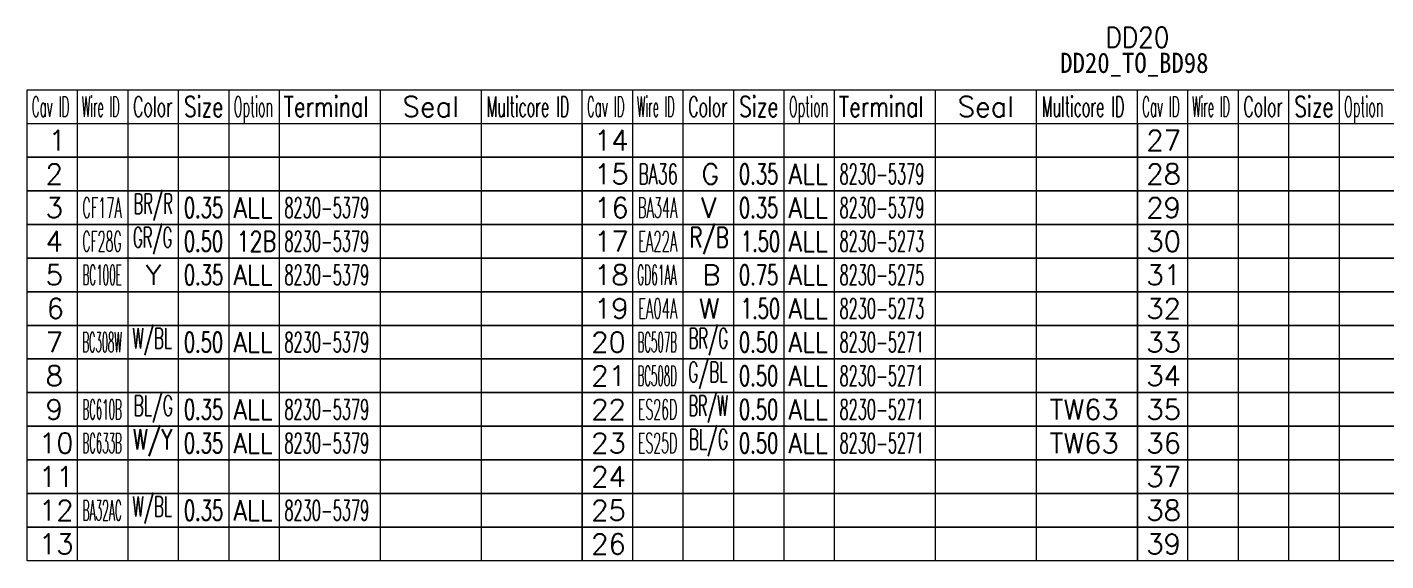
# Model space of a CAD drawing. Header units: inches. Extents: x 47316 to 59086, y 3141 to 11743.
# Drawn here: x 47640.7 to 47842.6, y 8523.8 to 8603.1 of the extents above; entities that cross this region are included whole.
import ezdxf

# ---------------------------------------------------------------- set-up
doc = ezdxf.new("R2010")
doc.units = ezdxf.units.IN
doc.header["$MEASUREMENT"] = 0
doc.styles.get("Standard").update_dxf_attribs({"font": ''})
doc.styles.get('Standard').set_extended_font_data('SimSun')

msp = doc.modelspace()

# ---------------------------------------------------------------- linework, layer by layer
at = {"color": 102, "linetype": 'Continuous', "lineweight": 15}
for p, q in [((47640.66, 8593.78), (47970.66, 8593.78)), ((47640.66, 8588.78), (47640.66, 8593.78)), ((47640.66, 8588.78), (47970.66, 8588.78)), ((47648.16, 8583.78), (47648.16, 8588.78)), ((47655.66, 8583.78), (47655.66, 8588.78)), ((47663.16, 8583.78), (47663.16, 8588.78)), ((47670.66, 8583.78), (47670.66, 8588.78)), ((47678.16, 8583.78), (47678.16, 8588.78)), ((47693.16, 8583.78), (47693.16, 8588.78)), ((47708.16, 8583.78), (47708.16, 8588.78)), ((47730.66, 8583.78), (47730.66, 8588.78)), ((47738.16, 8583.78), (47738.16, 8588.78)), ((47745.66, 8583.78), (47745.66, 8588.78)), ((47753.16, 8583.78), (47753.16, 8588.78)), ((47760.66, 8583.78), (47760.66, 8588.78)), ((47775.66, 8583.78), (47775.66, 8588.78)), ((47790.66, 8583.78), (47790.66, 8588.78)), ((47813.16, 8583.78), (47813.16, 8588.78)), ((47820.66, 8583.78), (47820.66, 8588.78)), ((47828.16, 8583.78), (47828.16, 8588.78)), ((47835.66, 8583.78), (47835.66, 8588.78)), ((47648.16, 8578.78), (47648.16, 8583.78)), ((47655.66, 8578.78), (47655.66, 8583.78)), ((47663.16, 8578.78), (47663.16, 8583.78)), ((47670.66, 8578.78), (47670.66, 8583.78)), ((47678.16, 8578.78), (47678.16, 8583.78)), ((47693.16, 8578.78), (47693.16, 8583.78)), ((47708.16, 8578.78), (47708.16, 8583.78)), ((47730.66, 8578.78), (47730.66, 8583.78)), ((47738.16, 8578.78), (47738.16, 8583.78)), ((47745.66, 8578.78), (47745.66, 8583.78)), ((47753.16, 8578.78), (47753.16, 8583.78)), ((47760.66, 8578.78), (47760.66, 8583.78)), ((47775.66, 8578.78), (47775.66, 8583.78)), ((47790.66, 8578.78), (47790.66, 8583.78)), ((47813.16, 8578.78), (47813.16, 8583.78)), ((47820.66, 8578.78), (47820.66, 8583.78)), ((47828.16, 8578.78), (47828.16, 8583.78)), ((47835.66, 8578.78), (47835.66, 8583.78)), ((47648.16, 8573.78), (47648.16, 8578.78)), ((47655.66, 8573.78), (47655.66, 8578.78)), ((47663.16, 8573.78), (47663.16, 8578.78)), ((47670.66, 8573.78), (47670.66, 8578.78)), ((47678.16, 8573.78), (47678.16, 8578.78)), ((47693.16, 8573.78), (47693.16, 8578.78)), ((47708.16, 8573.78), (47708.16, 8578.78)), ((47730.66, 8573.78), (47730.66, 8578.78)), ((47738.16, 8573.78), (47738.16, 8578.78)), ((47745.66, 8573.78), (47745.66, 8578.78)), ((47753.16, 8573.78), (47753.16, 8578.78)), ((47760.66, 8573.78), (47760.66, 8578.78)), ((47775.66, 8573.78), (47775.66, 8578.78)), ((47790.66, 8573.78), (47790.66, 8578.78)), ((47813.16, 8573.78), (47813.16, 8578.78)), ((47820.66, 8573.78), (47820.66, 8578.78)), ((47828.16, 8573.78), (47828.16, 8578.78)), ((47835.66, 8573.78), (47835.66, 8578.78)), ((47648.16, 8568.78), (47648.16, 8573.78)), ((47655.66, 8568.78), (47655.66, 8573.78)), ((47663.16, 8568.78), (47663.16, 8573.78)), ((47670.66, 8568.78), (47670.66, 8573.78)), ((47678.16, 8568.78), (47678.16, 8573.78)), ((47693.16, 8568.78), (47693.16, 8573.78)), ((47708.16, 8568.78), (47708.16, 8573.78)), ((47730.66, 8568.78), (47730.66, 8573.78)), ((47738.16, 8568.78), (47738.16, 8573.78)), ((47745.66, 8568.78), (47745.66, 8573.78)), ((47753.16, 8568.78), (47753.16, 8573.78)), ((47760.66, 8568.78), (47760.66, 8573.78)), ((47775.66, 8568.78), (47775.66, 8573.78)), ((47790.66, 8568.78), (47790.66, 8573.78)), ((47813.16, 8568.78), (47813.16, 8573.78)), ((47820.66, 8568.78), (47820.66, 8573.78)), ((47828.16, 8568.78), (47828.16, 8573.78)), ((47835.66, 8568.78), (47835.66, 8573.78)), ((47648.16, 8563.78), (47648.16, 8568.78)), ((47655.66, 8563.78), (47655.66, 8568.78)), ((47663.16, 8563.78), (47663.16, 8568.78)), ((47670.66, 8563.78), (47670.66, 8568.78)), ((47678.16, 8563.78), (47678.16, 8568.78)), ((47693.16, 8563.78), (47693.16, 8568.78)), ((47708.16, 8563.78), (47708.16, 8568.78)), ((47730.66, 8563.78), (47730.66, 8568.78)), ((47738.16, 8563.78), (47738.16, 8568.78)), ((47745.66, 8563.78), (47745.66, 8568.78)), ((47753.16, 8563.78), (47753.16, 8568.78)), ((47760.66, 8563.78), (47760.66, 8568.78)), ((47775.66, 8563.78), (47775.66, 8568.78)), ((47790.66, 8563.78), (47790.66, 8568.78)), ((47813.16, 8563.78), (47813.16, 8568.78)), ((47820.66, 8563.78), (47820.66, 8568.78)), ((47828.16, 8563.78), (47828.16, 8568.78)), ((47835.66, 8563.78), (47835.66, 8568.78)), ((47648.16, 8558.78), (47648.16, 8563.78)), ((47655.66, 8558.78), (47655.66, 8563.78)), ((47663.16, 8558.78), (47663.16, 8563.78)), ((47670.66, 8558.78), (47670.66, 8563.78)), ((47678.16, 8558.78), (47678.16, 8563.78)), ((47693.16, 8558.78), (47693.16, 8563.78)), ((47708.16, 8558.78), (47708.16, 8563.78)), ((47730.66, 8558.78), (47730.66, 8563.78)), ((47738.16, 8558.78), (47738.16, 8563.78)), ((47745.66, 8558.78), (47745.66, 8563.78)), ((47753.16, 8558.78), (47753.16, 8563.78)), ((47760.66, 8558.78), (47760.66, 8563.78)), ((47775.66, 8558.78), (47775.66, 8563.78)), ((47790.66, 8558.78), (47790.66, 8563.78)), ((47813.16, 8558.78), (47813.16, 8563.78)), ((47820.66, 8558.78), (47820.66, 8563.78)), ((47828.16, 8558.78), (47828.16, 8563.78)), ((47835.66, 8558.78), (47835.66, 8563.78)), ((47648.16, 8553.78), (47648.16, 8558.78)), ((47655.66, 8553.78), (47655.66, 8558.78)), ((47663.16, 8553.78), (47663.16, 8558.78)), ((47670.66, 8553.78), (47670.66, 8558.78)), ((47678.16, 8553.78), (47678.16, 8558.78)), ((47693.16, 8553.78), (47693.16, 8558.78)), ((47708.16, 8553.78), (47708.16, 8558.78)), ((47730.66, 8553.78), (47730.66, 8558.78)), ((47738.16, 8553.78), (47738.16, 8558.78)), ((47745.66, 8553.78), (47745.66, 8558.78)), ((47753.16, 8553.78), (47753.16, 8558.78)), ((47760.66, 8553.78), (47760.66, 8558.78)), ((47775.66, 8553.78), (47775.66, 8558.78)), ((47790.66, 8553.78), (47790.66, 8558.78)), ((47813.16, 8553.78), (47813.16, 8558.78)), ((47820.66, 8553.78), (47820.66, 8558.78)), ((47828.16, 8553.78), (47828.16, 8558.78)), ((47835.66, 8553.78), (47835.66, 8558.78)), ((47648.16, 8548.78), (47648.16, 8553.78)), ((47655.66, 8548.78), (47655.66, 8553.78)), ((47663.16, 8548.78), (47663.16, 8553.78)), ((47670.66, 8548.78), (47670.66, 8553.78)), ((47678.16, 8548.78), (47678.16, 8553.78)), ((47693.16, 8548.78), (47693.16, 8553.78)), ((47708.16, 8548.78), (47708.16, 8553.78)), ((47730.66, 8548.78), (47730.66, 8553.78)), ((47738.16, 8548.78), (47738.16, 8553.78)), ((47745.66, 8548.78), (47745.66, 8553.78)), ((47753.16, 8548.78), (47753.16, 8553.78)), ((47760.66, 8548.78), (47760.66, 8553.78)), ((47775.66, 8548.78), (47775.66, 8553.78)), ((47790.66, 8548.78), (47790.66, 8553.78)), ((47813.16, 8548.78), (47813.16, 8553.78)), ((47820.66, 8548.78), (47820.66, 8553.78)), ((47828.16, 8548.78), (47828.16, 8553.78)), ((47835.66, 8548.78), (47835.66, 8553.78)), ((47648.16, 8543.78), (47648.16, 8548.78)), ((47655.66, 8543.78), (47655.66, 8548.78)), ((47663.16, 8543.78), (47663.16, 8548.78)), ((47670.66, 8543.78), (47670.66, 8548.78)), ((47678.16, 8543.78), (47678.16, 8548.78)), ((47693.16, 8543.78), (47693.16, 8548.78)), ((47708.16, 8543.78), (47708.16, 8548.78)), ((47730.66, 8543.78), (47730.66, 8548.78)), ((47738.16, 8543.78), (47738.16, 8548.78)), ((47745.66, 8543.78), (47745.66, 8548.78)), ((47753.16, 8543.78), (47753.16, 8548.78)), ((47760.66, 8543.78), (47760.66, 8548.78)), ((47775.66, 8543.78), (47775.66, 8548.78)), ((47790.66, 8543.78), (47790.66, 8548.78)), ((47813.16, 8543.78), (47813.16, 8548.78)), ((47820.66, 8543.78), (47820.66, 8548.78)), ((47828.16, 8543.78), (47828.16, 8548.78)), ((47835.66, 8543.78), (47835.66, 8548.78)), ((47648.16, 8538.78), (47648.16, 8543.78)), ((47655.66, 8538.78), (47655.66, 8543.78)), ((47663.16, 8538.78), (47663.16, 8543.78)), ((47670.66, 8538.78), (47670.66, 8543.78)), ((47678.16, 8538.78), (47678.16, 8543.78)), ((47693.16, 8538.78), (47693.16, 8543.78)), ((47708.16, 8538.78), (47708.16, 8543.78)), ((47730.66, 8538.78), (47730.66, 8543.78)), ((47738.16, 8538.78), (47738.16, 8543.78)), ((47745.66, 8538.78), (47745.66, 8543.78)), ((47753.16, 8538.78), (47753.16, 8543.78)), ((47760.66, 8538.78), (47760.66, 8543.78)), ((47775.66, 8538.78), (47775.66, 8543.78)), ((47790.66, 8538.78), (47790.66, 8543.78)), ((47813.16, 8538.78), (47813.16, 8543.78)), ((47820.66, 8538.78), (47820.66, 8543.78)), ((47828.16, 8538.78), (47828.16, 8543.78)), ((47835.66, 8538.78), (47835.66, 8543.78)), ((47648.16, 8533.78), (47648.16, 8538.78)), ((47655.66, 8533.78), (47655.66, 8538.78)), ((47663.16, 8533.78), (47663.16, 8538.78)), ((47670.66, 8533.78), (47670.66, 8538.78)), ((47678.16, 8533.78), (47678.16, 8538.78)), ((47693.16, 8533.78), (47693.16, 8538.78)), ((47708.16, 8533.78), (47708.16, 8538.78)), ((47730.66, 8533.78), (47730.66, 8538.78)), ((47738.16, 8533.78), (47738.16, 8538.78)), ((47745.66, 8533.78), (47745.66, 8538.78)), ((47753.16, 8533.78), (47753.16, 8538.78)), ((47760.66, 8533.78), (47760.66, 8538.78)), ((47775.66, 8533.78), (47775.66, 8538.78)), ((47790.66, 8533.78), (47790.66, 8538.78)), ((47813.16, 8533.78), (47813.16, 8538.78)), ((47820.66, 8533.78), (47820.66, 8538.78)), ((47828.16, 8533.78), (47828.16, 8538.78)), ((47835.66, 8533.78), (47835.66, 8538.78)), ((47648.16, 8528.78), (47648.16, 8533.78)), ((47655.66, 8528.78), (47655.66, 8533.78)), ((47663.16, 8528.78), (47663.16, 8533.78)), ((47670.66, 8528.78), (47670.66, 8533.78)), ((47678.16, 8528.78), (47678.16, 8533.78)), ((47693.16, 8528.78), (47693.16, 8533.78)), ((47708.16, 8528.78), (47708.16, 8533.78)), ((47730.66, 8528.78), (47730.66, 8533.78)), ((47738.16, 8528.78), (47738.16, 8533.78)), ((47745.66, 8528.78), (47745.66, 8533.78)), ((47753.16, 8528.78), (47753.16, 8533.78)), ((47760.66, 8528.78), (47760.66, 8533.78)), ((47775.66, 8528.78), (47775.66, 8533.78)), ((47790.66, 8528.78), (47790.66, 8533.78)), ((47813.16, 8528.78), (47813.16, 8533.78)), ((47820.66, 8528.78), (47820.66, 8533.78)), ((47828.16, 8528.78), (47828.16, 8533.78)), ((47835.66, 8528.78), (47835.66, 8533.78)), ((47648.16, 8523.78), (47648.16, 8528.78)), ((47655.66, 8523.78), (47655.66, 8528.78)), ((47663.16, 8523.78), (47663.16, 8528.78)), ((47670.66, 8523.78), (47670.66, 8528.78)), ((47678.16, 8523.78), (47678.16, 8528.78)), ((47693.16, 8523.78), (47693.16, 8528.78)), ((47708.16, 8523.78), (47708.16, 8528.78)), ((47730.66, 8523.78), (47730.66, 8528.78)), ((47738.16, 8523.78), (47738.16, 8528.78)), ((47745.66, 8523.78), (47745.66, 8528.78)), ((47753.16, 8523.78), (47753.16, 8528.78)), ((47760.66, 8523.78), (47760.66, 8528.78)), ((47775.66, 8523.78), (47775.66, 8528.78)), ((47790.66, 8523.78), (47790.66, 8528.78)), ((47813.16, 8523.78), (47813.16, 8528.78)), ((47820.66, 8523.78), (47820.66, 8528.78)), ((47828.16, 8523.78), (47828.16, 8528.78)), ((47835.66, 8523.78), (47835.66, 8528.78))]:
    msp.add_line(p, q, dxfattribs=at)
at = {"color": 7, "linetype": 'Continuous', "lineweight": 15}
for p, q in [((47648.16, 8588.78), (47648.16, 8593.78)), ((47655.66, 8588.78), (47655.66, 8593.78)), ((47663.16, 8588.78), (47663.16, 8593.78)), ((47670.66, 8588.78), (47670.66, 8593.78)), ((47678.16, 8588.78), (47678.16, 8593.78)), ((47693.16, 8588.78), (47693.16, 8593.78)), ((47708.16, 8588.78), (47708.16, 8593.78)), ((47723.16, 8588.78), (47723.16, 8593.78)), ((47730.66, 8588.78), (47730.66, 8593.78)), ((47738.16, 8588.78), (47738.16, 8593.78)), ((47745.66, 8588.78), (47745.66, 8593.78)), ((47753.16, 8588.78), (47753.16, 8593.78)), ((47760.66, 8588.78), (47760.66, 8593.78)), ((47775.66, 8588.78), (47775.66, 8593.78)), ((47790.66, 8588.78), (47790.66, 8593.78)), ((47805.66, 8588.78), (47805.66, 8593.78)), ((47813.16, 8588.78), (47813.16, 8593.78)), ((47820.66, 8588.78), (47820.66, 8593.78)), ((47828.16, 8588.78), (47828.16, 8593.78)), ((47835.66, 8588.78), (47835.66, 8593.78))]:
    msp.add_line(p, q, dxfattribs=at)
at = {"color": 102, "linetype": 'Continuous', "lineweight": 15}
for points in [[(47640.66, 8583.78), (47640.66, 8588.78), (47723.16, 8588.78), (47723.16, 8583.78)], [(47723.16, 8583.78), (47723.16, 8588.78), (47805.66, 8588.78), (47805.66, 8583.78)], [(47805.66, 8583.78), (47805.66, 8588.78), (47888.16, 8588.78), (47888.16, 8583.78)], [(47640.66, 8578.78), (47640.66, 8583.78), (47723.16, 8583.78), (47723.16, 8578.78)], [(47723.16, 8578.78), (47723.16, 8583.78), (47805.66, 8583.78), (47805.66, 8578.78)], [(47805.66, 8578.78), (47805.66, 8583.78), (47888.16, 8583.78), (47888.16, 8578.78)], [(47640.66, 8573.78), (47640.66, 8578.78), (47723.16, 8578.78), (47723.16, 8573.78)], [(47723.16, 8573.78), (47723.16, 8578.78), (47805.66, 8578.78), (47805.66, 8573.78)], [(47805.66, 8573.78), (47805.66, 8578.78), (47888.16, 8578.78), (47888.16, 8573.78)], [(47640.66, 8568.78), (47640.66, 8573.78), (47723.16, 8573.78), (47723.16, 8568.78)], [(47723.16, 8568.78), (47723.16, 8573.78), (47805.66, 8573.78), (47805.66, 8568.78)], [(47805.66, 8568.78), (47805.66, 8573.78), (47888.16, 8573.78), (47888.16, 8568.78)], [(47640.66, 8563.78), (47640.66, 8568.78), (47723.16, 8568.78), (47723.16, 8563.78)], [(47723.16, 8563.78), (47723.16, 8568.78), (47805.66, 8568.78), (47805.66, 8563.78)], [(47805.66, 8563.78), (47805.66, 8568.78), (47888.16, 8568.78), (47888.16, 8563.78)], [(47640.66, 8558.78), (47640.66, 8563.78), (47723.16, 8563.78), (47723.16, 8558.78)], [(47723.16, 8558.78), (47723.16, 8563.78), (47805.66, 8563.78), (47805.66, 8558.78)], [(47805.66, 8558.78), (47805.66, 8563.78), (47888.16, 8563.78), (47888.16, 8558.78)], [(47640.66, 8553.78), (47640.66, 8558.78), (47723.16, 8558.78), (47723.16, 8553.78)], [(47723.16, 8553.78), (47723.16, 8558.78), (47805.66, 8558.78), (47805.66, 8553.78)], [(47805.66, 8553.78), (47805.66, 8558.78), (47888.16, 8558.78), (47888.16, 8553.78)], [(47640.66, 8548.78), (47640.66, 8553.78), (47723.16, 8553.78), (47723.16, 8548.78)], [(47723.16, 8548.78), (47723.16, 8553.78), (47805.66, 8553.78), (47805.66, 8548.78)], [(47805.66, 8548.78), (47805.66, 8553.78), (47888.16, 8553.78), (47888.16, 8548.78)], [(47640.66, 8543.78), (47640.66, 8548.78), (47723.16, 8548.78), (47723.16, 8543.78)], [(47723.16, 8543.78), (47723.16, 8548.78), (47805.66, 8548.78), (47805.66, 8543.78)], [(47805.66, 8543.78), (47805.66, 8548.78), (47888.16, 8548.78), (47888.16, 8543.78)], [(47640.66, 8538.78), (47640.66, 8543.78), (47723.16, 8543.78), (47723.16, 8538.78)], [(47723.16, 8538.78), (47723.16, 8543.78), (47805.66, 8543.78), (47805.66, 8538.78)], [(47805.66, 8538.78), (47805.66, 8543.78), (47888.16, 8543.78), (47888.16, 8538.78)], [(47640.66, 8533.78), (47640.66, 8538.78), (47723.16, 8538.78), (47723.16, 8533.78)], [(47723.16, 8533.78), (47723.16, 8538.78), (47805.66, 8538.78), (47805.66, 8533.78)], [(47805.66, 8533.78), (47805.66, 8538.78), (47888.16, 8538.78), (47888.16, 8533.78)], [(47640.66, 8528.78), (47640.66, 8533.78), (47723.16, 8533.78), (47723.16, 8528.78)], [(47723.16, 8528.78), (47723.16, 8533.78), (47805.66, 8533.78), (47805.66, 8528.78)], [(47805.66, 8528.78), (47805.66, 8533.78), (47888.16, 8533.78), (47888.16, 8528.78)], [(47640.66, 8523.78), (47640.66, 8528.78), (47723.16, 8528.78), (47723.16, 8523.78)], [(47723.16, 8523.78), (47723.16, 8528.78), (47805.66, 8528.78), (47805.66, 8523.78)], [(47805.66, 8523.78), (47805.66, 8528.78), (47888.16, 8528.78), (47888.16, 8523.78)]]:
    msp.add_lwpolyline(points, close=True, dxfattribs=at)

# ---------------------------------------------------------------- texts
at = {"color": 6, "linetype": 'Continuous', "lineweight": 20, "char_height": 3, "attachment_point": 1}
for s, insert, width in [('\\Fromans.shx;\\W0.9000000000;\\T1.0000000000;\\o\\lDD20', (47800.91, 8603.1), 10.5429), ('\\f黑体|b0|i0|c1|p0;\\W0.9000000000;\\T1.0000000000;\\o\\lDD20_TO_BD98', (47794.18, 8599.3), 23.2989)]:
    msp.add_mtext(s, dxfattribs=dict(at, insert=insert, width=width))
at = {"color": 7, "linetype": 'Continuous', "lineweight": 15, "char_height": 3, "attachment_point": 1}
for s, insert, width in [('\\Fromans.shx;\\W0.4292452830;\\T1.0000000000;\\o\\lCav ID', (47641.35, 8592.78), 6.5), ('\\Fromans.shx;\\W0.4026548673;\\T1.0000000000;\\o\\lWire ID', (47648.78, 8592.78), 6.5), ('\\Fromans.shx;\\W0.5687500000;\\T1.0000000000;\\o\\lColor', (47656.41, 8592.78), 6.5), ('\\Fromans.shx;\\W0.7222222222;\\T1.0000000000;\\o\\lSize', (47663.97, 8592.78), 6.5), ('\\Fromans.shx;\\W0.4595959596;\\T1.0000000000;\\o\\lOption', (47671.36, 8592.78), 6.5), ('\\Fromans.shx;\\W0.7480916031;\\T1.0000000000;\\o\\lTerminal', (47678.77, 8592.78), 14), ('\\Fromans.shx;\\W1.0000000000;\\T1.0000000000;\\o\\lSeal', (47696.45, 8592.78), 9.2857), ('\\Fromans.shx;\\W0.5185185185;\\T1.0000000000;\\o\\lMulticore ID', (47708.96, 8592.78), 14), ('\\Fromans.shx;\\W0.4292452830;\\T1.0000000000;\\o\\lCav ID', (47723.85, 8592.78), 6.5), ('\\Fromans.shx;\\W0.4026548673;\\T1.0000000000;\\o\\lWire ID', (47731.28, 8592.78), 6.5), ('\\Fromans.shx;\\W0.5687500000;\\T1.0000000000;\\o\\lColor', (47738.91, 8592.78), 6.5), ('\\Fromans.shx;\\W0.7222222222;\\T1.0000000000;\\o\\lSize', (47746.47, 8592.78), 6.5), ('\\Fromans.shx;\\W0.4595959596;\\T1.0000000000;\\o\\lOption', (47753.86, 8592.78), 6.5), ('\\Fromans.shx;\\W0.7480916031;\\T1.0000000000;\\o\\lTerminal', (47761.27, 8592.78), 14), ('\\Fromans.shx;\\W1.0000000000;\\T1.0000000000;\\o\\lSeal', (47778.95, 8592.78), 9.2857), ('\\Fromans.shx;\\W0.5185185185;\\T1.0000000000;\\o\\lMulticore ID', (47791.46, 8592.78), 14), ('\\Fromans.shx;\\W0.4292452830;\\T1.0000000000;\\o\\lCav ID', (47806.35, 8592.78), 6.5), ('\\Fromans.shx;\\W0.4026548673;\\T1.0000000000;\\o\\lWire ID', (47813.78, 8592.78), 6.5), ('\\Fromans.shx;\\W0.5687500000;\\T1.0000000000;\\o\\lColor', (47821.41, 8592.78), 6.5), ('\\Fromans.shx;\\W0.7222222222;\\T1.0000000000;\\o\\lSize', (47828.97, 8592.78), 6.5), ('\\Fromans.shx;\\W0.4595959596;\\T1.0000000000;\\o\\lOption', (47836.36, 8592.78), 6.5), ('\\Fromans.shx;\\W1.0000000000;\\T1.0000000000;\\o\\l1', (47643.84, 8587.78), 2.8571), ('\\Fromans.shx;\\W1.0000000000;\\T1.0000000000;\\o\\l14', (47724.91, 8587.78), 5.7143), ('\\Fromans.shx;\\W1.0000000000;\\T1.0000000000;\\o\\l27', (47806.98, 8587.78), 5.7143), ('\\Fromans.shx;\\W1.0000000000;\\T1.0000000000;\\o\\l2', (47643.41, 8582.78), 2.8571), ('\\Fromans.shx;\\W1.0000000000;\\T1.0000000000;\\o\\l15', (47724.91, 8582.78), 5.7143), ('\\Fromans.shx;\\W1.0000000000;\\T1.0000000000;\\o\\l28', (47806.98, 8582.78), 5.7143), ('\\Fromans.shx;\\W1.0000000000;\\T1.0000000000;\\o\\l3', (47643.41, 8577.78), 2.8571), ('\\Fromans.shx;\\W1.0000000000;\\T1.0000000000;\\o\\l16', (47724.91, 8577.78), 5.7143), ('\\Fromans.shx;\\W1.0000000000;\\T1.0000000000;\\o\\l29', (47806.98, 8577.78), 5.7143), ('\\Fromans.shx;\\W1.0000000000;\\T1.0000000000;\\o\\l4', (47643.41, 8572.78), 2.8571), ('\\Fromans.shx;\\W1.0000000000;\\T1.0000000000;\\o\\l17', (47724.91, 8572.78), 5.7143), ('\\Fromans.shx;\\W1.0000000000;\\T1.0000000000;\\o\\l30', (47806.98, 8572.78), 5.7143), ('\\Fromans.shx;\\W1.0000000000;\\T1.0000000000;\\o\\l5', (47643.41, 8567.78), 2.8571), ('\\Fromans.shx;\\W1.0000000000;\\T1.0000000000;\\o\\l18', (47724.91, 8567.78), 5.7143), ('\\Fromans.shx;\\W1.0000000000;\\T1.0000000000;\\o\\l31', (47806.98, 8567.78), 5.7143), ('\\Fromans.shx;\\W1.0000000000;\\T1.0000000000;\\o\\l6', (47643.56, 8562.78), 2.8571), ('\\Fromans.shx;\\W1.0000000000;\\T1.0000000000;\\o\\l19', (47724.91, 8562.78), 5.7143), ('\\Fromans.shx;\\W1.0000000000;\\T1.0000000000;\\o\\l32', (47806.98, 8562.78), 5.7143), ('\\Fromans.shx;\\W1.0000000000;\\T1.0000000000;\\o\\l7', (47643.41, 8557.78), 2.8571), ('\\Fromans.shx;\\W1.0000000000;\\T1.0000000000;\\o\\l20', (47724.48, 8557.78), 5.7143), ('\\Fromans.shx;\\W1.0000000000;\\T1.0000000000;\\o\\l33', (47806.98, 8557.78), 5.7143), ('\\Fromans.shx;\\W1.0000000000;\\T1.0000000000;\\o\\l8', (47643.41, 8552.78), 2.8571), ('\\Fromans.shx;\\W1.0000000000;\\T1.0000000000;\\o\\l21', (47724.48, 8552.78), 5.7143), ('\\Fromans.shx;\\W1.0000000000;\\T1.0000000000;\\o\\l34', (47806.98, 8552.78), 5.7143), ('\\Fromans.shx;\\W1.0000000000;\\T1.0000000000;\\o\\l9', (47643.41, 8547.78), 2.8571), ('\\Fromans.shx;\\W1.0000000000;\\T1.0000000000;\\o\\l22', (47724.48, 8547.78), 5.7143), ('\\Fromans.shx;\\W1.0000000000;\\T1.0000000000;\\o\\l35', (47806.98, 8547.78), 5.7143), ('\\Fromans.shx;\\W1.0000000000;\\T1.0000000000;\\o\\l10', (47642.41, 8542.78), 5.7143), ('\\Fromans.shx;\\W1.0000000000;\\T1.0000000000;\\o\\l23', (47724.48, 8542.78), 5.7143), ('\\Fromans.shx;\\W1.0000000000;\\T1.0000000000;\\o\\l36', (47806.98, 8542.78), 5.7143), ('\\Fromans.shx;\\W1.0000000000;\\T1.0000000000;\\o\\l11', (47642.41, 8537.78), 5.7143), ('\\Fromans.shx;\\W1.0000000000;\\T1.0000000000;\\o\\l24', (47724.48, 8537.78), 5.7143), ('\\Fromans.shx;\\W1.0000000000;\\T1.0000000000;\\o\\l37', (47806.98, 8537.78), 5.7143), ('\\Fromans.shx;\\W1.0000000000;\\T1.0000000000;\\o\\l12', (47642.41, 8532.78), 5.7143), ('\\Fromans.shx;\\W1.0000000000;\\T1.0000000000;\\o\\l25', (47724.48, 8532.78), 5.7143), ('\\Fromans.shx;\\W1.0000000000;\\T1.0000000000;\\o\\l38', (47806.98, 8532.78), 5.7143), ('\\Fromans.shx;\\W1.0000000000;\\T1.0000000000;\\o\\l13', (47642.41, 8527.78), 5.7143), ('\\Fromans.shx;\\W1.0000000000;\\T1.0000000000;\\o\\l26', (47724.48, 8527.78), 5.7143), ('\\Fromans.shx;\\W1.0000000000;\\T1.0000000000;\\o\\l39', (47806.98, 8527.78), 5.7143)]:
    msp.add_mtext(s, dxfattribs=dict(at, insert=insert, width=width))
at = {"color": 21, "linetype": 'Continuous', "lineweight": 15, "char_height": 3, "attachment_point": 1}
for s, insert, width in [('\\Fromans.shx;\\W0.5759493671;\\T1.0000000000;\\o\\lBA36', (47731.49, 8582.78), 6.5), ('\\Fromans.shx;\\W0.6500000000;\\T1.0000000000;\\o\\l0.35', (47746.44, 8582.78), 6.5), ('\\Fromans.shx;\\W0.5268817204;\\T1.0000000000;\\o\\l8230-5379', (47761.39, 8582.78), 14), ('\\Fromans.shx;\\W0.4690721649;\\T1.0000000000;\\o\\lCF17A', (47648.86, 8577.78), 6.5), ('\\Fromans.shx;\\W0.6500000000;\\T1.0000000000;\\o\\l0.35', (47663.94, 8577.78), 6.5), ('\\Fromans.shx;\\W0.5268817204;\\T1.0000000000;\\o\\l8230-5379', (47678.89, 8577.78), 14), ('\\Fromans.shx;\\W0.4690721649;\\T1.0000000000;\\o\\lBA34A', (47731.43, 8577.78), 6.5), ('\\Fromans.shx;\\W0.6500000000;\\T1.0000000000;\\o\\l0.35', (47746.44, 8577.78), 6.5), ('\\Fromans.shx;\\W0.5268817204;\\T1.0000000000;\\o\\l8230-5379', (47761.39, 8577.78), 14), ('\\Fromans.shx;\\W0.4550000000;\\T1.0000000000;\\o\\lCF28G', (47648.86, 8572.78), 6.5), ('\\Fromans.shx;\\W0.6500000000;\\T1.0000000000;\\o\\l0.50', (47663.94, 8572.78), 6.5), ('\\Fromans.shx;\\W0.5268817204;\\T1.0000000000;\\o\\l8230-5379', (47678.89, 8572.78), 14), ('\\Fromans.shx;\\W0.4789473684;\\T1.0000000000;\\o\\lEA22A', (47731.44, 8572.78), 6.5), ('\\Fromans.shx;\\W0.6500000000;\\T1.0000000000;\\o\\l1.50', (47746.72, 8572.78), 6.5), ('\\Fromans.shx;\\W0.5268817204;\\T1.0000000000;\\o\\l8230-5273', (47761.39, 8572.78), 14), ('\\Fromans.shx;\\W0.3760330579;\\T1.0000000000;\\o\\lBC100E', (47648.88, 8567.78), 6.5), ('\\Fromans.shx;\\W0.6500000000;\\T1.0000000000;\\o\\l0.35', (47663.94, 8567.78), 6.5), ('\\Fromans.shx;\\W0.5268817204;\\T1.0000000000;\\o\\l8230-5379', (47678.89, 8567.78), 14), ('\\Fromans.shx;\\W0.3855932203;\\T1.0000000000;\\o\\lGD61AA', (47731.33, 8567.78), 6.5), ('\\Fromans.shx;\\W0.6500000000;\\T1.0000000000;\\o\\l0.75', (47746.44, 8567.78), 6.5), ('\\Fromans.shx;\\W0.5268817204;\\T1.0000000000;\\o\\l8230-5275', (47761.39, 8567.78), 14), ('\\Fromans.shx;\\W0.4789473684;\\T1.0000000000;\\o\\lEA04A', (47731.44, 8562.78), 6.5), ('\\Fromans.shx;\\W0.6500000000;\\T1.0000000000;\\o\\l1.50', (47746.72, 8562.78), 6.5), ('\\Fromans.shx;\\W0.5268817204;\\T1.0000000000;\\o\\l8230-5273', (47761.39, 8562.78), 14), ('\\Fromans.shx;\\W0.3611111111;\\T1.0000000000;\\o\\lBC308W', (47648.87, 8557.78), 6.5), ('\\Fromans.shx;\\W0.6500000000;\\T1.0000000000;\\o\\l0.50', (47663.94, 8557.78), 6.5), ('\\Fromans.shx;\\W0.5268817204;\\T1.0000000000;\\o\\l8230-5379', (47678.89, 8557.78), 14), ('\\Fromans.shx;\\W0.3699186992;\\T1.0000000000;\\o\\lBC507B', (47731.37, 8557.78), 6.5), ('\\Fromans.shx;\\W0.6500000000;\\T1.0000000000;\\o\\l0.50', (47746.44, 8557.78), 6.5), ('\\Fromans.shx;\\W0.5268817204;\\T1.0000000000;\\o\\l8230-5271', (47761.39, 8557.78), 14), ('\\Fromans.shx;\\W0.3699186992;\\T1.0000000000;\\o\\lBC508D', (47731.37, 8552.78), 6.5), ('\\Fromans.shx;\\W0.6500000000;\\T1.0000000000;\\o\\l0.50', (47746.44, 8552.78), 6.5), ('\\Fromans.shx;\\W0.5268817204;\\T1.0000000000;\\o\\l8230-5271', (47761.39, 8552.78), 14), ('\\Fromans.shx;\\W0.3699186992;\\T1.0000000000;\\o\\lBC610B', (47648.87, 8547.78), 6.5), ('\\Fromans.shx;\\W0.6500000000;\\T1.0000000000;\\o\\l0.35', (47663.94, 8547.78), 6.5), ('\\Fromans.shx;\\W0.5268817204;\\T1.0000000000;\\o\\l8230-5379', (47678.89, 8547.78), 14), ('\\Fromans.shx;\\W0.4550000000;\\T1.0000000000;\\o\\lES26D', (47731.42, 8547.78), 6.5), ('\\Fromans.shx;\\W0.6500000000;\\T1.0000000000;\\o\\l0.50', (47746.44, 8547.78), 6.5), ('\\Fromans.shx;\\W0.5268817204;\\T1.0000000000;\\o\\l8230-5271', (47761.39, 8547.78), 14), ('\\Fromans.shx;\\W1.0000000000;\\T1.0000000000;\\o\\lTW63', (47792.59, 8547.78), 11.4286), ('\\Fromans.shx;\\W0.3699186992;\\T1.0000000000;\\o\\lBC633B', (47648.87, 8542.78), 6.5), ('\\Fromans.shx;\\W0.6500000000;\\T1.0000000000;\\o\\l0.35', (47663.94, 8542.78), 6.5), ('\\Fromans.shx;\\W0.5268817204;\\T1.0000000000;\\o\\l8230-5379', (47678.89, 8542.78), 14), ('\\Fromans.shx;\\W0.4550000000;\\T1.0000000000;\\o\\lES25D', (47731.42, 8542.78), 6.5), ('\\Fromans.shx;\\W0.6500000000;\\T1.0000000000;\\o\\l0.50', (47746.44, 8542.78), 6.5), ('\\Fromans.shx;\\W0.5268817204;\\T1.0000000000;\\o\\l8230-5271', (47761.39, 8542.78), 14), ('\\Fromans.shx;\\W1.0000000000;\\T1.0000000000;\\o\\lTW63', (47792.59, 8542.78), 11.4286), ('\\Fromans.shx;\\W0.3855932203;\\T1.0000000000;\\o\\lBA32AC', (47648.88, 8532.78), 6.5), ('\\Fromans.shx;\\W0.6500000000;\\T1.0000000000;\\o\\l0.35', (47663.94, 8532.78), 6.5), ('\\Fromans.shx;\\W0.5268817204;\\T1.0000000000;\\o\\l8230-5379', (47678.89, 8532.78), 14)]:
    msp.add_mtext(s, dxfattribs=dict(at, insert=insert, width=width))
at = {"color": 140, "linetype": 'Continuous', "lineweight": 15, "char_height": 3, "attachment_point": 1}
for s, insert, width in [('\\Fromans.shx;\\W1.0000000000;\\T1.0000000000;\\o\\lG', (47740.84, 8582.78), 3), ('\\Fromans.shx;\\W0.8750000000;\\T1.0000000000;\\o\\lALL', (47753.79, 8582.78), 6.5), ('\\Fromans.shx;\\W0.5352941176;\\T1.0000000000;\\o\\lBR/R', (47656.47, 8578.35), 6.5), ('\\Fromans.shx;\\W0.8750000000;\\T1.0000000000;\\o\\lALL', (47671.29, 8577.78), 6.5), ('\\Fromans.shx;\\W1.0000000000;\\T1.0000000000;\\o\\lV', (47740.77, 8577.78), 2.5714), ('\\Fromans.shx;\\W0.8750000000;\\T1.0000000000;\\o\\lALL', (47753.79, 8577.78), 6.5), ('\\Fromans.shx;\\W0.5352941176;\\T1.0000000000;\\o\\lGR/G', (47656.39, 8573.35), 6.5), ('\\Fromans.shx;\\W0.7109375000;\\T1.0000000000;\\o\\lR/B', (47739.07, 8573.35), 6.5), ('\\Fromans.shx;\\W0.7459016393;\\T1.0000000000;\\o\\l12B', (47671.8, 8572.78), 6.5), ('\\Fromans.shx;\\W0.8750000000;\\T1.0000000000;\\o\\lALL', (47753.79, 8572.78), 6.5), ('\\Fromans.shx;\\W1.0000000000;\\T1.0000000000;\\o\\lY', (47658.27, 8567.78), 2.5714), ('\\Fromans.shx;\\W0.8750000000;\\T1.0000000000;\\o\\lALL', (47671.29, 8567.78), 6.5), ('\\Fromans.shx;\\W1.0000000000;\\T1.0000000000;\\o\\lB', (47740.98, 8567.78), 3), ('\\Fromans.shx;\\W0.8750000000;\\T1.0000000000;\\o\\lALL', (47753.79, 8567.78), 6.5), ('\\Fromans.shx;\\W1.0000000000;\\T1.0000000000;\\o\\lW', (47740.48, 8562.78), 3.4286), ('\\Fromans.shx;\\W0.8750000000;\\T1.0000000000;\\o\\lALL', (47753.79, 8562.78), 6.5), ('\\Fromans.shx;\\W0.5416666667;\\T1.0000000000;\\o\\lW/BL', (47656.32, 8558.35), 6.5), ('\\Fromans.shx;\\W0.5352941176;\\T1.0000000000;\\o\\lBR/G', (47738.97, 8558.35), 6.5), ('\\Fromans.shx;\\W0.8750000000;\\T1.0000000000;\\o\\lALL', (47671.29, 8557.78), 6.5), ('\\Fromans.shx;\\W0.8750000000;\\T1.0000000000;\\o\\lALL', (47753.79, 8557.78), 6.5), ('\\Fromans.shx;\\W0.5617283951;\\T1.0000000000;\\o\\lG/BL', (47738.9, 8553.35), 6.5), ('\\Fromans.shx;\\W0.8750000000;\\T1.0000000000;\\o\\lALL', (47753.79, 8552.78), 6.5), ('\\Fromans.shx;\\W0.5617283951;\\T1.0000000000;\\o\\lBL/G', (47656.48, 8548.35), 6.5), ('\\Fromans.shx;\\W0.5170454545;\\T1.0000000000;\\o\\lBR/W', (47738.96, 8548.35), 6.5), ('\\Fromans.shx;\\W0.8750000000;\\T1.0000000000;\\o\\lALL', (47671.29, 8547.78), 6.5), ('\\Fromans.shx;\\W0.8750000000;\\T1.0000000000;\\o\\lALL', (47753.79, 8547.78), 6.5), ('\\Fromans.shx;\\W0.7109375000;\\T1.0000000000;\\o\\lW/Y', (47656.37, 8543.35), 6.5), ('\\Fromans.shx;\\W0.8750000000;\\T1.0000000000;\\o\\lALL', (47671.29, 8542.78), 6.5), ('\\Fromans.shx;\\W0.5617283951;\\T1.0000000000;\\o\\lBL/G', (47738.98, 8543.35), 6.5), ('\\Fromans.shx;\\W0.8750000000;\\T1.0000000000;\\o\\lALL', (47753.79, 8542.78), 6.5), ('\\Fromans.shx;\\W0.5416666667;\\T1.0000000000;\\o\\lW/BL', (47656.32, 8533.35), 6.5), ('\\Fromans.shx;\\W0.8750000000;\\T1.0000000000;\\o\\lALL', (47671.29, 8532.78), 6.5)]:
    msp.add_mtext(s, dxfattribs=dict(at, insert=insert, width=width))

doc.saveas('drawing.dxf')
